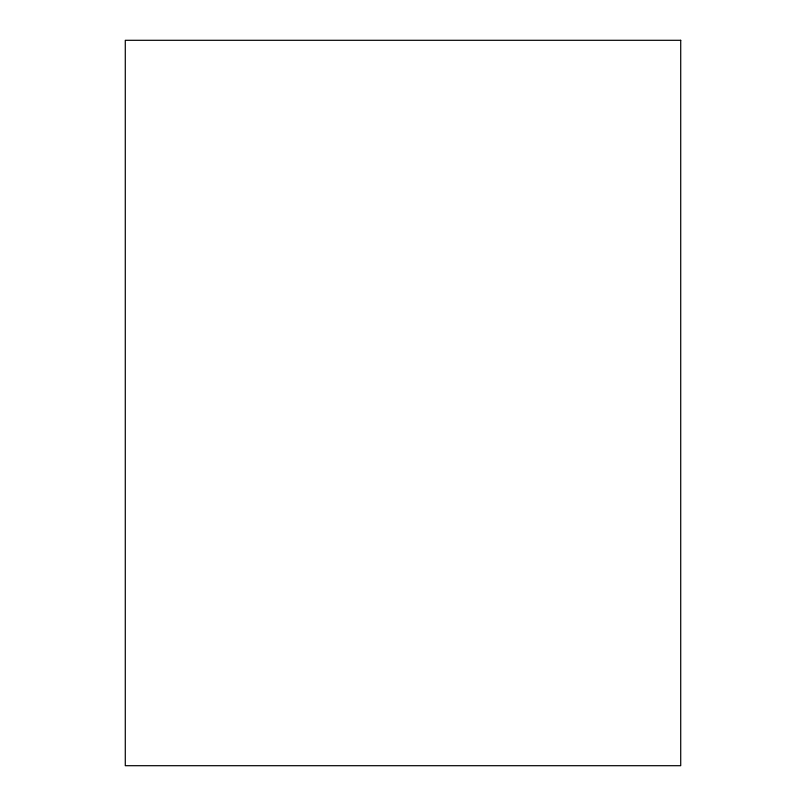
<?xml version="1.0" encoding="UTF-8"?>
<svg xmlns="http://www.w3.org/2000/svg" width="806" height="806" viewBox="0 0 806 806"><rect width="100%" height="100%" fill="white"/><g stroke="black" fill="none" stroke-linecap="round" stroke-linejoin="round"><path stroke-width="1.21" d="M680.717 40.3L125.283 40.3L125.283 765.7L680.717 765.7L680.717 40.3"/></g></svg>
